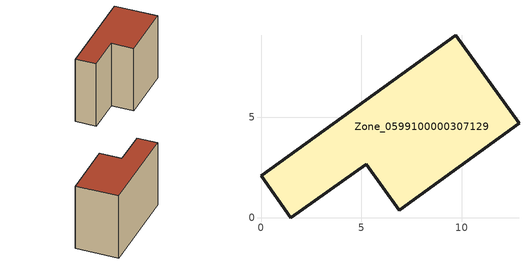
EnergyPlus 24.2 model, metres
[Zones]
Zone_0599100000307129
 floor ground (C_G): 5.24,2.66 1.49,0 0,2.1 9.7,9.09 12.84,4.7 6.88,0.37 z0
 wall outside (C_F): 9.7,9.09 0,2.1 1.49,0 5.24,2.66 6.88,0.37 12.84,4.7 9.7,9.09 z0:8.64
 roof outside (C_R): 6.88,0.37 12.84,4.7 9.7,9.09 0,2.1 1.49,0 5.24,2.66 z8.64
[BUILDING]
Pand.0599100000307129: North Axis=0; Terrain=City; Loads Convergence Tolerance Value=0.04; Temperature Convergence Tolerance Value=0.4; Solar Distribution=FullExterior; Maximum Number of Warmup Days=25; Minimum Number of Warmup Days=1
[Site:Location]
Rotterdam.The.Hague.AP_ZH_NLD Design_Conditions: Latitude=51.96; Longitude=4.45; Time Zone=1; Elevation=-4.5
[SITE:GROUNDTEMPERATURE:BUILDINGSURFACE]
18, 18, 18, 18, 18, 18, 18, 18, 18, 18, 18, 18
[MATERIAL] Thermal Absorptance=0.9; Solar Absorptance=0.7; Visible Absorptance=0.7
Name | Roughness | Thickness | Conductivity | Density | Specific Heat
G.TI.1975-1991 | MediumSmooth | 0.15 | 0.288461 | 540 | 1210
F.TI.1975-1991 | Rough | 0.3 | 0.230769 | 1920 | 840
R.TI.1975-1991 | MediumRough | 0.2 | 0.153846 | 1500 | 1000
[CONSTRUCTION]
C_G: G.TI.1975-1991
C_F: F.TI.1975-1991
C_R: R.TI.1975-1991
[ZONE]
Zone_0599100000307129: Type=1; Multiplier=1; Ceiling Height=Autocalculate; Volume=Autocalculate; Floor Area=autocalculate; Part of Total Floor Area=Yes
[ZONEINFILTRATION:DESIGNFLOWRATE]
Infil_Zone_0599100000307129: Zone or ZoneList or Space or SpaceList=Zone_0599100000307129; Schedule=AlwaysOn; Design Flow Rate Calculation Method=Flow/Area; Flow Rate per Floor Area=0.003; Constant Term Coefficient=1; Temperature Term Coefficient=0; Velocity Term Coefficient=0; Velocity Squared Term Coefficient=0
[HVACTEMPLATE:ZONE:IDEALLOADSAIRSYSTEM]
Zone_0599100000307129: Maximum Heating Supply Air Temperature=50; Minimum Cooling Supply Air Temperature=13; Maximum Heating Supply Air Humidity Ratio=0.0156; Minimum Cooling Supply Air Humidity Ratio=0.0077; Heating Limit=NoLimit; Cooling Limit=NoLimit; Dehumidification Control Type=ConstantSensibleHeatRatio; Cooling Sensible Heat Ratio=0.7; Dehumidification Setpoint=60; Humidification Control Type=None; Humidification Setpoint=30; Outdoor Air Method=None; Outdoor Air Flow Rate per Person=0.00944; Outdoor Air Flow Rate per Zone Floor Area=0; Outdoor Air Flow Rate per Zone=0; Demand Controlled Ventilation Type=None; Outdoor Air Economizer Type=NoEconomizer; Heat Recovery Type=None; Sensible Heat Recovery Effectiveness=0.7; Latent Heat Recovery Effectiveness=0.65
[ZONECONTROL:THERMOSTAT]
ThermostatControl_Zone_0599100000307129: Zone or ZoneList=Zone_0599100000307129; Control Type Schedule=DualSetpointControlType; Control 1=Thermostat_Zone_0599100000307129; Temperature Difference Between Cutout And Setpoint=0
[THERMOSTATSETPOINT:DUALSETPOINT]
Thermostat_Zone_0599100000307129: Heating Setpoint Temperature Schedule=HeatingSetpoint_Zone_0599100000307129; Cooling Setpoint Temperature Schedule=CoolingSetpoint_Zone_0599100000307129
[SCHEDULE:COMPACT]
HeatingSetpoint_Zone_0599100000307129: Through: 12/31, For: AllDays, Until: 24:00, 21
CoolingSetpoint_Zone_0599100000307129: Through: 12/31, For: AllDays, Until: 24:00, 24
DualSetpointControlType: Through: 12/31, For: AllDays, Until: 24:00, 4
AlwaysOn: Through: 12/31, For: AllDays, Until: 24:00, 1
